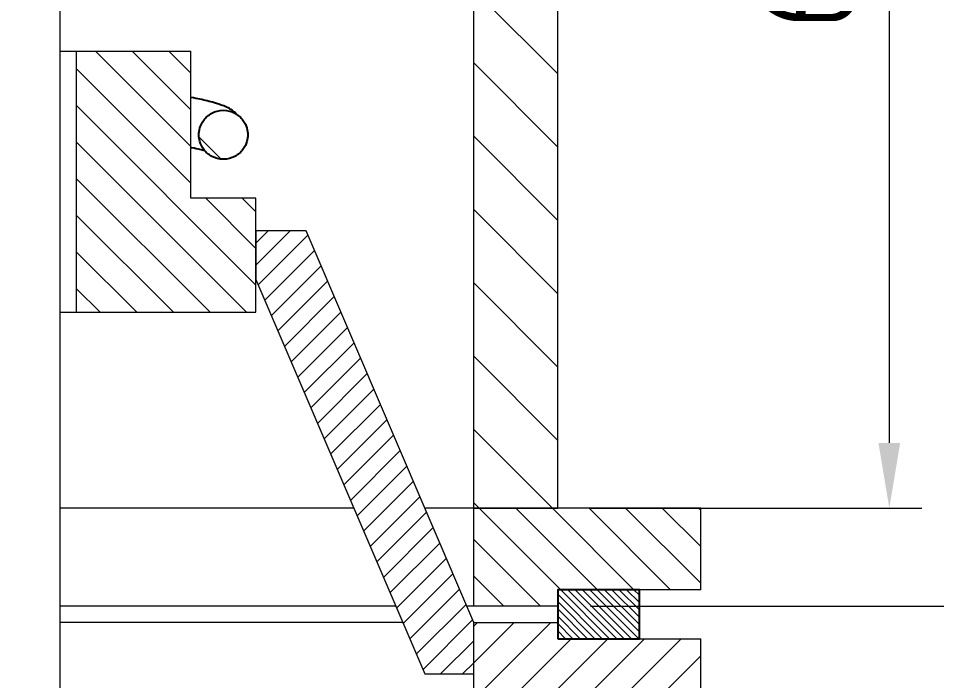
# Model space of a CAD drawing. Header units: millimetres. Extents: x -46397 to 283259, y -8690 to 23983.
# Drawn here: x 185328.7 to 185384.9, y -1381.7 to -1341.1 of the extents above; entities that cross this region are included whole.
import ezdxf
from ezdxf import colors
from ezdxf.entities.mleader import LeaderData, LeaderLine
from ezdxf.math import Vec2, Vec3

# ---------------------------------------------------------------- set-up
doc = ezdxf.new("R2010")
doc.units = ezdxf.units.MM
doc.layers.get('Defpoints').update_dxf_attribs({"lineweight": 0})
for name, color, linetype, lineweight in [('4.KICH THUOC', 3, 'Continuous', 9), ('AM_0', 7, 'Continuous', 50), ('mD_HATCH', 8, 'Continuous', 0)]:
    doc.layers.add(name, color=color, linetype=linetype, lineweight=lineweight)
doc.layers.add('DIM', color=8, linetype='Continuous')
doc.styles.add('GHI CHÚ 1', font='isocp_IV25.ttf', dxfattribs={"width": 0.8})
doc.styles.get("Standard").update_dxf_attribs({"font": 'isocp.shx', "width": 0.8})
doc.dimstyles.new('1-30SCALE', dxfattribs={"dimtxt": 75, "dimasz": 75, "dimexe": 37.5, "dimexo": 30, "dimgap": 30, "dimtad": 1, "dimtoh": 1, "dimdec": 0, "dimdsep": 46, "dimtxsty": 'GHI CHÚ 1', "dimcen": 0.09, "dimclrd": 256, "dimclre": 256, "dimclrt": 2, "dimadec": 0, "dimazin": 0, "dimtfac": 1, "dimtdec": 0, "dimtofl": 0, "dimtmove": 0, "dimatfit": 3, "dimfxl": 1, "dimlwd": 0, "dimlwe": 0, "dimarcsym": 0})
pattern_1 = [(315, (96427.7556, 239620.679), (1.122532015, 1.122532015), [])]

# ---------------------------------------------------------------- blocks, each defined once
blk = doc.blocks.new('*D1017')
at = {"layer": 'Defpoints', "color": 0, "transparency": 16777216}
for p in [(185361.732, -1306.011), (185361.732, -1371.145, -3.108), (185382.041, -1371.145)]:
    blk.add_point(p, dxfattribs=at)
at = {"layer": 'DIM', "linetype": 'Continuous', "lineweight": 0, "transparency": 16777216}
for p, q in [((185363.732, -1306.011), (185384.041, -1306.011)), ((185382.041, -1310.011), (185382.041, -1367.145)), ((185363.732, -1371.145), (185384.041, -1371.145))]:
    blk.add_line(p, q, dxfattribs=at)
at = {"layer": 'DIM', "transparency": 16777216}
for points in [[(185381.374, -1310.011), (185382.708, -1310.011), (185382.041, -1306.011)], [(185381.374, -1367.145), (185382.708, -1367.145), (185382.041, -1371.145)]]:
    blk.add_solid(points, dxfattribs=at)
at = {"layer": 'DIM', "color": 2, "transparency": 16777216, "insert": (185376.912, -1338.578), "char_height": 6, "attachment_point": 5, "rotation": 90, "style": 'GHI CHÚ 1'}
blk.add_mtext('65', dxfattribs=at)
blk = doc.blocks.new('*D1016')
at = {"layer": 'Defpoints', "color": 0, "transparency": 16777216}
for p in [(185361.732, -1306.011), (185393.899, -1306.011), (185361.732, -1377.145, -3.108)]:
    blk.add_point(p, dxfattribs=at)
at = {"layer": 'DIM', "linetype": 'Continuous', "lineweight": 0, "transparency": 16777216}
for p, q in [((185363.732, -1306.011), (185395.899, -1306.011)), ((185393.899, -1373.145), (185393.899, -1310.011)), ((185363.732, -1377.145), (185395.899, -1377.145))]:
    blk.add_line(p, q, dxfattribs=at)
at = {"layer": 'DIM', "transparency": 16777216}
for points in [[(185393.232, -1310.011), (185394.566, -1310.011), (185393.899, -1306.011)], [(185393.232, -1373.145), (185394.566, -1373.145), (185393.899, -1377.145)]]:
    blk.add_solid(points, dxfattribs=at)
at = {"layer": 'DIM', "color": 2, "transparency": 16777216, "insert": (185388.793, -1341.578), "char_height": 6, "attachment_point": 5, "rotation": 90, "style": 'GHI CHÚ 1'}
blk.add_mtext('71', dxfattribs=at)

msp = doc.modelspace()

# ---------------------------------------------------------------- hatches: boundary and pattern name
at = {"layer": 'mD_HATCH'}
h = msp.add_hatch(dxfattribs=at)
h.set_pattern_fill('ANSI31', color=256, angle=-90, style=0)
h.set_pattern_definition([(315, (96427.7556, 239620.679), (2.24506403, 2.24506403), [])])
h.paths.add_polyline_path([(185356.572, -1371.145), (185361.732, -1371.145), (185361.732, -1306.011), (185356.572, -1306.011)])
h = msp.add_hatch(dxfattribs=at)
h.set_pattern_fill('ANSI31', color=256, scale=0.5, angle=-90, style=0)
h.set_pattern_definition(pattern_1)
h.paths.add_polyline_path([(185339.232, -1352.145), (185339.232, -1343.145), (185332.232, -1343.145), (185332.232, -1359.145), (185343.232, -1359.145), (185343.232, -1352.145)])
h = msp.add_hatch(dxfattribs=at)
h.set_pattern_fill('ANSI31', color=256, scale=2, angle=-90, style=0)
h.set_pattern_definition([(315, (184857.894, -839.6237), (4.49013, 4.49013), [])])
edge = h.paths.add_edge_path(flags=0)
edge.add_spline(control_points=[(185342.732, -1348.271), (185342.732, -1345.271), (185339.732, -1345.271), (185339.732, -1348.271), (185339.732, -1351.271), (185342.732, -1351.271), (185342.732, -1348.271)], knot_values=[0, 0, 0, 0, 0.5, 0.5, 0.5, 1, 1, 1, 1], weights=[1, 0.333333, 0.333333, 1, 0.333333, 0.333333, 1], degree=3, periodic=0)
h = msp.add_hatch(dxfattribs=at)
h.set_pattern_fill('ANSI31', color=256, scale=0.3, style=0)
h.set_pattern_definition([(45, (96427.7556, 239620.679), (-0.673519209, 0.673519209), [])])
h.paths.add_polyline_path([(185353.572, -1381.302), (185356.572, -1381.302), (185356.572, -1378.145), (185346.299, -1354.145), (185343.232, -1354.145), (185343.232, -1357.145)], flags=0)
h = msp.add_hatch(dxfattribs=at)
h.set_pattern_fill('ANSI31', color=256, scale=0.5, angle=-90, style=0)
h.set_pattern_definition(pattern_1)
h.paths.add_polyline_path([(185361.732, -1376.145), (185370.482, -1376.145), (185370.482, -1371.145), (185356.572, -1371.145), (185356.572, -1377.145), (185361.732, -1377.145)], flags=0)
h = msp.add_hatch(dxfattribs=at)
h.set_pattern_fill('ANSI31', color=256, scale=0.1, angle=-90, style=0)
h.set_pattern_definition([(315, (96427.75558, 239620.67905), (0.22450640303, 0.22450640303), [])])
h.paths.add_polyline_path([(185361.732, -1376.145), (185366.732, -1376.145), (185366.732, -1379.145), (185361.732, -1379.145)], flags=0)
h = msp.add_hatch(dxfattribs=at)
h.set_pattern_fill('ANSI31', color=256, scale=0.5, style=0)
h.set_pattern_definition([(45, (96427.7556, 239620.679), (-1.122532015, 1.122532015), [])])
h.paths.add_polyline_path([(185356.572, -1384.145), (185370.482, -1384.145), (185370.482, -1379.145), (185361.732, -1379.145), (185361.732, -1378.145), (185356.572, -1378.145)], flags=0)

# ---------------------------------------------------------------- linework, layer by layer
at = {"color": 3, "linetype": 'Continuous', "lineweight": 18}
for p, q in [((185331.232, -1343.145, -3.262), (185339.232, -1343.145, -3.262)), ((185332.232, -1359.145, -3.262), (185332.232, -1343.145, -3.262)), ((185339.232, -1352.145, -3.262), (185339.232, -1343.145, -3.262)), ((185343.232, -1352.145, -3.262), (185339.232, -1352.145, -3.262)), ((185343.232, -1359.145, -3.262), (185343.232, -1352.145, -3.262)), ((185331.232, -1359.145, -3.262), (185343.232, -1359.145, -3.262))]:
    msp.add_line(p, q, dxfattribs=at)
at = {"color": 7, "linetype": 'Continuous', "lineweight": 0}
for p, q in [((185343.232, -1354.145, -3.262), (185343.232, -1357.145, -3.262)), ((185366.732, -1379.145, -3.262), (185366.732, -1376.145, -3.262)), ((185361.732, -1378.145, -3.262), (185361.732, -1379.145, -3.262))]:
    msp.add_line(p, q, dxfattribs=at)
at = {"color": 7, "linetype": 'Continuous', "lineweight": 25}
for points, knots in [([(185342.059, -1347.027, -3.262), (185342.012, -1346.975, -3.262), (185341.814, -1346.755, -3.262), (185341.275, -1346.498, -3.262), (185340.69, -1346.305, -3.262), (185340.121, -1346.164, -3.262), (185339.648, -1346.051, -3.262), (185339.241, -1345.984, -3.262), (185339.232, -1345.982, -3.262)], [0, 0, 0, 0, 0.069764, 0.292449, 0.483243, 0.656273, 0.992948, 1, 1, 1, 1]), ([(185342.732, -1348.271, -3.262), (185342.732, -1348.146, -3.262), (185342.717, -1348.004, -3.262), (185342.628, -1347.697, -3.262), (185342.552, -1347.531, -3.262), (185342.312, -1347.211, -3.262), (185342.146, -1347.058, -3.262), (185341.731, -1346.836, -3.262), (185341.482, -1346.771, -3.262), (185340.982, -1346.771, -3.262), (185340.734, -1346.836, -3.262), (185340.319, -1347.058, -3.262), (185340.152, -1347.211, -3.262), (185339.912, -1347.531, -3.262), (185339.837, -1347.697, -3.262), (185339.748, -1348.004, -3.262), (185339.732, -1348.146, -3.262), (185339.732, -1348.396, -3.262), (185339.748, -1348.537, -3.262), (185339.837, -1348.844, -3.262), (185339.912, -1349.011, -3.262), (185340.152, -1349.331, -3.262), (185340.319, -1349.483, -3.262), (185340.734, -1349.705, -3.262), (185340.982, -1349.771, -3.262), (185341.482, -1349.771, -3.262), (185341.731, -1349.705, -3.262), (185342.146, -1349.483, -3.262), (185342.312, -1349.331, -3.262), (185342.552, -1349.011, -3.262), (185342.628, -1348.844, -3.262), (185342.717, -1348.537, -3.262), (185342.732, -1348.396, -3.262), (185342.732, -1348.271, -3.262)], [0, 0, 0, 0, 0.0625, 0.0625, 0.125, 0.125, 0.1875, 0.1875, 0.25, 0.25, 0.3125, 0.3125, 0.375, 0.375, 0.4375, 0.4375, 0.5, 0.5, 0.5625, 0.5625, 0.625, 0.625, 0.6875, 0.6875, 0.75, 0.75, 0.8125, 0.8125, 0.875, 0.875, 0.9375, 0.9375, 1, 1, 1, 1]), ([(185339.232, -1349.028, -3.262), (185339.252, -1349.032, -3.262), (185339.515, -1349.084, -3.262), (185339.784, -1349.15, -3.262), (185340.031, -1349.233, -3.262), (185340.018, -1349.193, -3.262), (185340.016, -1349.188, -3.262)], [0, 0, 0, 0, 0.0353048, 0.4843563, 0.9256973, 1, 1, 1, 1])]:
    msp.add_open_spline(points, degree=3, knots=knots, dxfattribs=at)
at = {"layer": 'AM_0', "color": 3, "lineweight": 18}
for p, q in [((185356.572, -1377.145, -3.262), (185356.572, -1306.011, -3.262)), ((185361.732, -1371.145, -3.262), (185361.732, -1306.011, -3.262)), ((185346.299, -1354.145, -3.262), (185343.232, -1354.145, -3.262)), ((185356.572, -1378.145, -3.262), (185346.299, -1354.145, -3.262)), ((185343.232, -1357.145, -3.262), (185353.572, -1381.302, -3.262)), ((185349.225, -1371.145, -3.262), (185331.232, -1371.145, -3.262)), ((185370.482, -1371.145, -3.262), (185353.576, -1371.145, -3.262)), ((185356.572, -1371.145, -3.262), (185361.732, -1371.145, -3.262)), ((185370.482, -1376.145, -3.262), (185370.482, -1371.145, -3.262)), ((185370.482, -1376.145, -3.262), (185361.732, -1376.145, -3.262)), ((185361.732, -1379.145, -3.262), (185361.732, -1376.145, -3.262)), ((185361.732, -1376.145, -3.262), (185361.732, -1377.145, -3.262)), ((185351.793, -1377.145, -3.262), (185331.232, -1377.145, -3.262)), ((185361.732, -1377.145, -3.262), (185356.144, -1377.145, -3.262)), ((185352.221, -1378.145, -3.262), (185331.232, -1378.145, -3.262)), ((185356.572, -1378.145, -3.262), (185361.732, -1378.145, -3.262)), ((185356.572, -1401.166, -3.262), (185356.572, -1378.145, -3.262)), ((185361.732, -1379.145, -3.262), (185370.482, -1379.145, -3.262)), ((185370.482, -1384.145, -3.262), (185370.482, -1379.145, -3.262)), ((185353.572, -1381.302, -3.262), (185356.572, -1381.302, -3.262))]:
    msp.add_line(p, q, dxfattribs=at)
at = {"layer": 'AM_0', "color": 3, "lineweight": 18, "elevation": -3.262}
msp.add_lwpolyline([(185319.232, -1328.206), (185319.232, -1398.427), (185331.232, -1398.427), (185331.232, -1328.956)], dxfattribs=at)
at = {"layer": 'AM_0', "color": 6, "lineweight": 25, "elevation": -3.262}
msp.add_lwpolyline([(185361.732, -1379.145), (185366.732, -1379.145), (185366.732, -1376.145), (185361.732, -1376.145)], close=True, dxfattribs=at)

# ---------------------------------------------------------------- dimensions: what is measured, and where the dimension line sits
at = {"layer": 'DIM'}
for base, p1, p2, picture, middle in [((185382.041, -1371.145, -0.155), (185361.732, -1306.011, -0.155), (185361.732, -1371.145, -3.262), '*D1017', (185376.912, -1338.578, -0.155)), ((185393.899, -1306.011, -0.155), (185361.732, -1377.145, -3.262), (185361.732, -1306.011, -0.155), '*D1016', (185388.793, -1341.578, -0.155))]:
    dim = msp.add_linear_dim(base=base, p1=p1, p2=p2, angle=90, dimstyle='1-30SCALE', override={"dimtxt": 6, "dimasz": 4, "dimexe": 2, "dimexo": 2, "dimgap": 2, "dimtmove": 1}, dxfattribs=at)
    dim.commit()
    dim.dimension.update_dxf_attribs({"geometry": picture, "text_midpoint": middle})

# ---------------------------------------------------------------- leaders
at = {"layer": '4.KICH THUOC', "color": 1, "ltscale": 5}
ml = msp.add_multileader_mtext('Standard', dxfattribs=at)
ml.set_content('PP1', color=1)
ml.set_leader_properties(color=3, lineweight=9)
ml.build(insert=Vec2(0, 0))
ml.multileader.update_dxf_attribs({"has_dogleg": 0, "text_left_attachment_type": 5, "text_right_attachment_type": 6, "dogleg_length": 0.125, "arrow_head_size": 3, "scale": 300})
ctx = ml.context
ctx.base_point, ctx.scale, ctx.char_height, ctx.arrow_head_size, ctx.landing_gap_size, ctx.plane_origin = Vec3(185039.671, -1348.782, -4.308), 300, 5.4, 3, 2.859, Vec3(185172.45, -1362.999, -4.308)
ctx.left_attachment, ctx.right_attachment = 5, 6
notes = []
notes.append((ctx, [(0, (1, 1, 0), (185057.929, -1348.782, -4.308), (-1, 0), 4.764, [(0, [(185070.259, -1357.739, -4.308)], 0, [])])]))
ctx.mtext.insert, ctx.mtext.width, ctx.mtext.flow_direction = Vec3(185042.53, -1342.302, -4.308), 14.33546, 5
ml = msp.add_multileader_mtext('Standard', dxfattribs=at)
ml.set_content('{\\Fisocp|c0;PP5}', color=1)
ml.set_leader_properties(color=3, lineweight=9)
ml.build(insert=Vec2(0, 0))
ml.multileader.update_dxf_attribs({"has_dogleg": 0, "text_left_attachment_type": 5, "text_right_attachment_type": 6, "dogleg_length": 0.125, "arrow_head_size": 3, "scale": 300})
ctx = ml.context
ctx.base_point, ctx.scale, ctx.char_height, ctx.arrow_head_size, ctx.landing_gap_size, ctx.plane_origin = Vec3(185201.428, -1398.136, -3.262), 300, 5.4, 3, 2.859, Vec3(185323.51, -1420.633, -3.262)
ctx.left_attachment, ctx.right_attachment = 5, 6
notes.append((ctx, [(1, (1, 1, 0), (185196.663, -1398.136, -3.262), (1, 0), 4.764, [(0, [(185168.447, -1377.645, -3.262)], 0, [])])]))
ctx.mtext.insert, ctx.mtext.width, ctx.mtext.flow_direction = Vec3(185204.286, -1391.656, -3.262), 14.33546, 5
for ctx, leaders in notes:
    for number, flags, end, landing, length, lines in leaders:
        leader = LeaderData()
        leader.index, (leader.has_last_leader_line, leader.has_dogleg_vector, leader.attachment_direction) = number, flags
        leader.last_leader_point, leader.dogleg_vector, leader.dogleg_length = Vec3(end), Vec3(landing), length
        for number, points, colour, breaks in lines:
            line = LeaderLine()
            line.index, line.vertices, line.color, line.breaks = number, Vec3.list(points), colors.encode_raw_color(colour), breaks
            leader.lines.append(line)
        ctx.leaders.append(leader)

doc.saveas('drawing.dxf')
